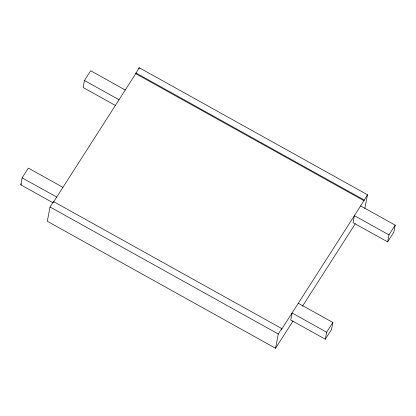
<?xml version="1.0" encoding="UTF-8"?>
<svg xmlns="http://www.w3.org/2000/svg" width="416" height="416" viewBox="0 0 416 416"><rect width="100%" height="100%" fill="white"/><g stroke="black" fill="none" stroke-linecap="round" stroke-linejoin="round"><path stroke-width="0.62" d="M53.102 202.816L20.8 184.839L22.136 177.84L28.366 168.106L62.941 187.346M53.7 201.77L135.725 73.668L139.204 67.72L367.448 194.74L363.969 200.694L281.611 329.316L281.752 328.578L53.508 201.557L50.034 206.981L47.31 221.26L275.553 348.28L293.036 320.975M53.368 202.29L53.508 201.557M125.263 90.007L90.693 70.767L84.464 80.501L83.127 87.5L115.43 105.482M138.97 68.957L139.204 67.72M275.553 348.28L278.278 334.006L281.752 328.578M326.643 332.218L292.068 312.978L290.737 319.977L325.307 339.217L326.643 332.218L332.873 322.483L298.303 303.243M332.873 322.483L331.536 329.488L325.307 339.217M364.842 208.4L367.448 194.74M388.965 234.884L354.396 215.644L353.059 222.643L387.634 241.883L388.965 234.884L395.2 225.15L360.63 205.91M395.2 225.15L393.864 232.149L387.634 241.883M20.8 184.839L21.492 183.758M302.479 306.233L355.285 223.766M135.866 72.93L364.109 199.956M135.725 73.668L363.969 200.694M84.464 80.501L119.033 99.741M22.136 177.84L56.706 197.08M50.034 206.981L278.278 334.006"/></g></svg>
